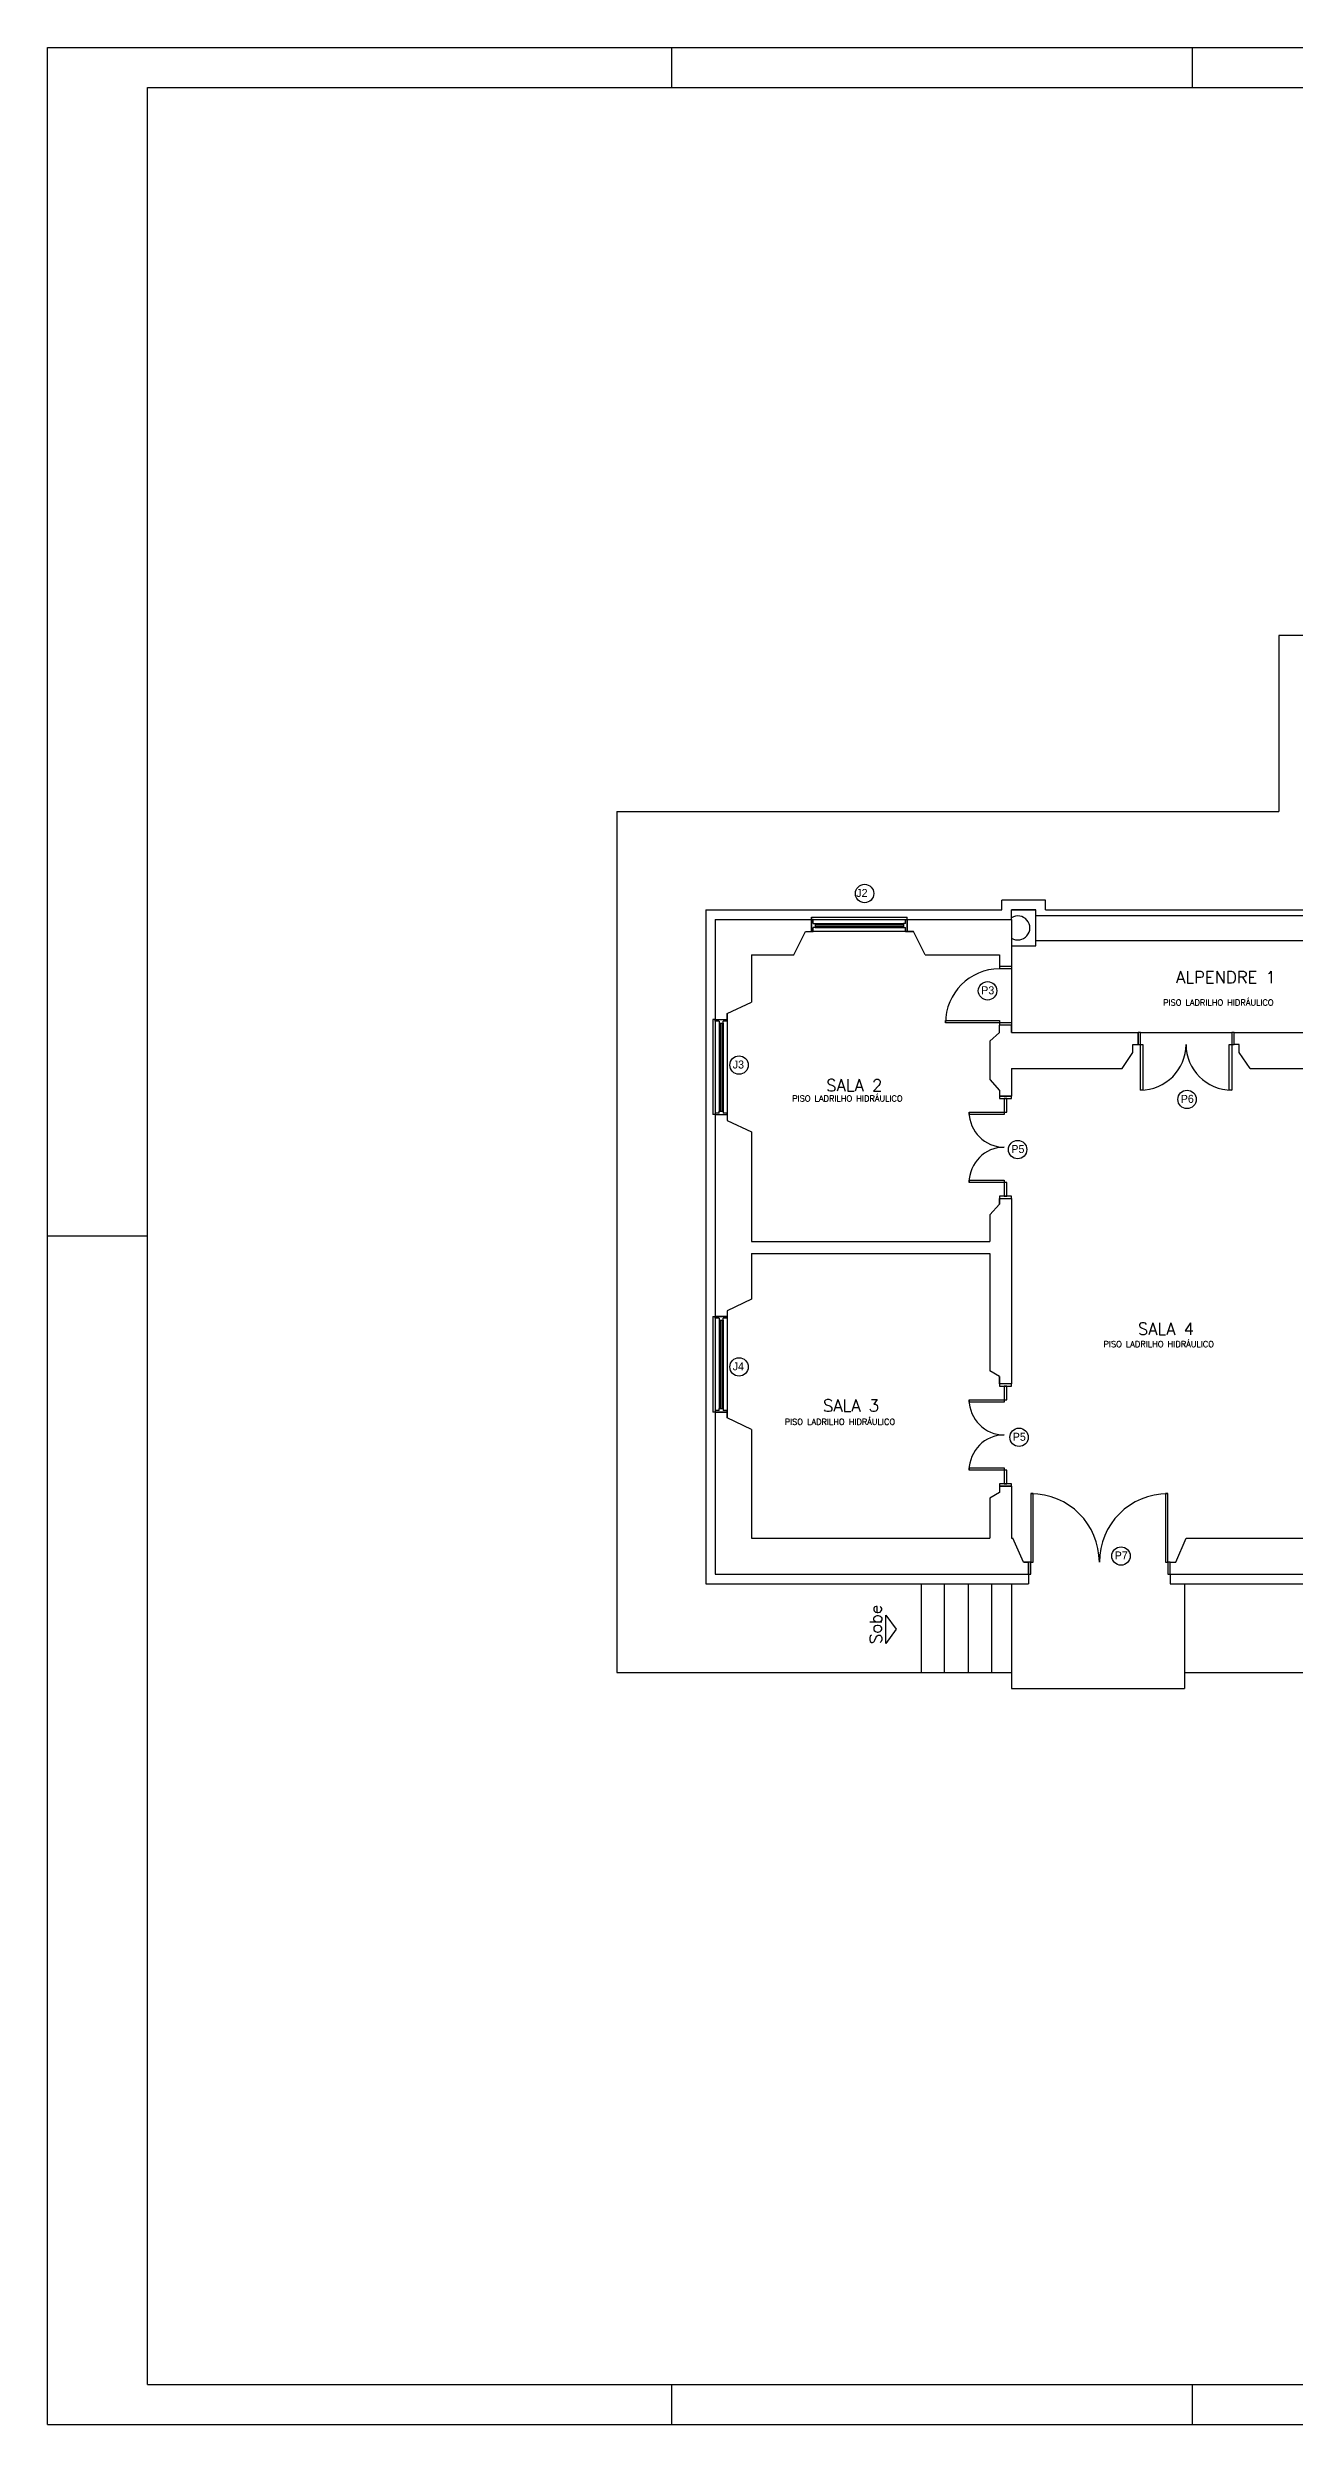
# Model space of a CAD drawing. Extents: x -1098 to 3016, y -832 to 644.
# Drawn here: x 422 to 734, y -799 to -205 of the extents above; entities that cross this region are included whole.
import ezdxf

# ---------------------------------------------------------------- set-up
doc = ezdxf.new("R2010")
doc.units = 0
doc.header["$MEASUREMENT"] = 0
doc.layers.get('0').update_dxf_attribs({"linetype": 'CONTINUOUS'})
for name, color, linetype in [('COTAS_INTERNAS', 1, 'CONTINUOUS'), ('ESQUADRIAS', 2, 'CONTINUOUS'), ('MARGEXT', 2, 'CONTINUOUS'), ('MARGINT', 6, 'CONTINUOUS'), ('PAREDES', 7, 'CONTINUOUS'), ('TEXT2', 6, 'CONTINUOUS'), ('TEXTO', 3, 'CONTINUOUS'), ('VARANDA', 1, 'CONTINUOUS')]:
    doc.layers.add(name, color=color, linetype=linetype)
doc.styles.add('ROMANS', font='romans')

msp = doc.modelspace()

# ---------------------------------------------------------------- linework, layer by layer
at = {"color": 1}
for points in [[(662.825, -432.435), (662.825, -450.635)], [(695.025, -450.635), (717.825, -450.635)]]:
    msp.add_lwpolyline(points, dxfattribs=at)
at = {"layer": 'COTAS_INTERNAS'}
msp.add_arc((659.825, -448.244), 13.5, 90, 180, dxfattribs=at)
at = {"layer": 'ESQUADRIAS'}
for points in [[(612.875, -421.815), (636.775, -421.815)], [(612.875, -422.415), (612.875, -421.815)], [(612.875, -422.415), (612.875, -425.415), (613.275, -425.415), (613.275, -424.415)], [(613.275, -423.415), (613.275, -422.415), (612.875, -422.415)], [(613.275, -422.415), (636.375, -422.415)], [(613.275, -423.415), (613.775, -423.415), (613.775, -424.415), (613.275, -424.415)], [(636.375, -425.415), (613.275, -425.415)], [(613.775, -423.415), (635.875, -423.415)], [(613.775, -423.715), (635.875, -423.715)], [(613.775, -424.115), (635.875, -424.115)], [(613.775, -424.415), (635.875, -424.415)], [(636.375, -423.415), (635.875, -423.415), (635.875, -424.415), (636.375, -424.415)], [(636.375, -423.415), (636.375, -422.415), (636.775, -422.415)], [(636.775, -422.415), (636.775, -425.415), (636.375, -425.415), (636.375, -424.415)], [(636.775, -422.415), (636.775, -421.815)], [(659.825, -434.144), (659.825, -434.744)], [(662.825, -434.744), (659.825, -434.744)], [(662.825, -434.144), (662.825, -434.744)], [(588.225, -447.375), (588.225, -471.175)], [(588.825, -447.375), (588.225, -447.375)], [(588.825, -447.375), (591.825, -447.375), (591.825, -447.775), (590.825, -447.775)], [(589.825, -447.775), (588.825, -447.775), (588.825, -447.375)], [(588.825, -447.775), (588.825, -470.775)], [(589.825, -447.775), (589.825, -448.275), (590.825, -448.275), (590.825, -447.775)], [(589.825, -448.275), (589.825, -470.275)], [(590.125, -448.275), (590.125, -470.275)], [(590.525, -448.275), (590.525, -470.275)], [(590.825, -448.275), (590.825, -470.275)], [(591.825, -447.775), (591.825, -470.775)], [(659.825, -448.244), (659.825, -448.844)], [(662.825, -448.244), (659.825, -448.244)], [(662.825, -448.244), (662.825, -448.844)], [(588.825, -471.175), (588.225, -471.175)], [(588.825, -471.175), (591.825, -471.175), (591.825, -470.775), (590.825, -470.775)], [(589.825, -470.775), (588.825, -470.775), (588.825, -471.175)], [(589.825, -470.775), (589.825, -470.275), (590.825, -470.275), (590.825, -470.775)], [(588.225, -521.625), (588.225, -545.525)], [(588.225, -521.625), (588.825, -521.625)], [(588.825, -521.625), (591.825, -521.625), (591.825, -522.025), (590.825, -522.025)], [(589.825, -522.025), (588.825, -522.025), (588.825, -521.625)], [(588.825, -522.025), (588.825, -545.125)], [(589.825, -522.025), (589.825, -522.525), (590.825, -522.525), (590.825, -522.025)], [(589.825, -522.525), (589.825, -544.625)], [(590.125, -522.525), (590.125, -544.625)], [(590.525, -522.525), (590.525, -544.625)], [(590.825, -522.525), (590.825, -544.625)], [(591.825, -522.025), (591.825, -545.125)], [(588.825, -545.525), (588.225, -545.525)], [(589.825, -545.125), (588.825, -545.125), (588.825, -545.525)], [(588.825, -545.525), (591.825, -545.525), (591.825, -545.125), (590.825, -545.125)], [(589.825, -545.125), (589.825, -544.625), (590.825, -544.625), (590.825, -545.125)]]:
    msp.add_lwpolyline(points, dxfattribs=at)
for points in [[(659.825, -448.244), (646.325, -448.244), (646.325, -447.644), (659.825, -447.644)], [(694.425, -453.635), (695.025, -453.635), (695.025, -450.635), (694.425, -450.635)], [(717.825, -453.635), (718.425, -453.635), (718.425, -450.635), (717.825, -450.635)], [(695.025, -453.635), (695.625, -453.635), (695.625, -465.035), (695.025, -465.035)], [(717.225, -453.635), (717.825, -453.635), (717.825, -465.035), (717.225, -465.035)], [(659.825, -467.115), (662.825, -467.115), (662.825, -466.515), (659.825, -466.515)], [(661.025, -470.515), (661.625, -470.515), (661.625, -467.115), (661.025, -467.115)], [(661.025, -471.115), (652.225, -471.115), (652.225, -470.515), (661.025, -470.515)], [(661.025, -488.115), (652.225, -488.115), (652.225, -487.515), (661.025, -487.515)], [(659.825, -492.115), (662.825, -492.115), (662.825, -491.515), (659.825, -491.515)], [(661.025, -491.515), (661.625, -491.515), (661.625, -488.115), (661.025, -488.115)], [(659.825, -539.015), (662.825, -539.015), (662.825, -538.415), (659.825, -538.415)], [(661.025, -542.415), (661.625, -542.415), (661.625, -539.015), (661.025, -539.015)], [(661.025, -543.015), (652.225, -543.015), (652.225, -542.415), (661.025, -542.415)], [(661.025, -560.015), (652.225, -560.015), (652.225, -559.415), (661.025, -559.415)], [(659.825, -564.015), (662.825, -564.015), (662.825, -563.415), (659.825, -563.415)], [(661.025, -563.415), (661.625, -563.415), (661.625, -560.015), (661.025, -560.015)], [(667.641, -583.015), (668.241, -583.015), (668.241, -565.891), (667.641, -565.891)], [(701.288, -583.015), (701.888, -583.015), (701.888, -565.891), (701.288, -565.891)], [(667.041, -586.015), (667.641, -586.015), (667.641, -583.015), (667.041, -583.015)], [(701.888, -586.015), (702.488, -586.015), (702.488, -583.015), (701.888, -583.015)]]:
    msp.add_lwpolyline(points, close=True, dxfattribs=at)
at = {"layer": 'ESQUADRIAS', "color": 1}
for centre, radius, start, end in [((695.025, -453.635), 11.4, 270, 0), ((717.825, -453.635), 11.4, 180, 270), ((661.025, -470.515), 8.8, 180, 270), ((661.025, -488.115), 8.8, 90, 180), ((661.025, -542.415), 8.8, 180, 270), ((661.025, -560.015), 8.8, 90, 180), ((667.641, -583.015), 17.123, 0, 90), ((701.888, -583.015), 17.123, 90, 180)]:
    msp.add_arc(centre, radius, start, end, dxfattribs=at)
at = {"layer": 'MARGEXT'}
for p, q in [((422, -204.5), (1263, -204.5)), ((422, -798.5), (422, -204.5)), ((578, -214.5), (578, -204.5)), ((708, -214.5), (708, -204.5)), ((422, -501.5), (447, -501.5)), ((578, -798.5), (578, -788.5)), ((708, -798.5), (708, -788.5)), ((422, -798.5), (1263, -798.5))]:
    msp.add_line(p, q, dxfattribs=at)
at = {"layer": 'MARGINT'}
for p, q in [((447, -214.5), (1253, -214.5)), ((447, -788.5), (447, -214.5)), ((447, -788.5), (1253, -788.5))]:
    msp.add_line(p, q, dxfattribs=at)
at = {"layer": 'PAREDES'}
for points in [[(588.825, -422.415), (588.825, -586.015)], [(588.825, -422.415), (612.875, -422.415)], [(608.425, -431.275), (611.325, -425.415), (612.875, -425.415), (612.875, -422.415)], [(611.325, -425.415), (612.875, -425.415)], [(636.375, -425.415), (638.325, -425.415)], [(636.775, -422.415), (662.825, -422.415)], [(641.225, -431.275), (638.325, -425.415), (636.775, -425.415), (636.775, -422.415)], [(662.825, -422.415), (662.825, -432.435)], [(597.825, -431.275), (597.825, -443.075)], [(597.825, -431.275), (608.425, -431.275)], [(641.225, -431.275), (659.825, -431.275)], [(659.825, -431.275), (659.825, -434.144)], [(662.825, -432.435), (662.825, -434.144)], [(662.825, -434.144), (659.825, -434.144)], [(588.825, -447.375), (591.825, -447.375), (591.825, -445.875), (597.825, -443.075)], [(591.825, -445.875), (591.825, -472.675)], [(659.825, -450.635), (657.425, -452.815)], [(662.825, -448.844), (659.825, -448.844)], [(659.825, -450.635), (659.825, -448.844)], [(662.825, -450.635), (662.825, -448.844)], [(662.825, -450.635), (694.425, -450.635)], [(690.425, -459.635), (693.125, -455.635), (693.125, -453.635), (694.425, -453.635), (694.425, -450.635)], [(718.425, -450.635), (782.025, -450.635)], [(722.425, -459.635), (719.725, -455.635), (719.725, -453.635), (718.425, -453.635), (718.425, -450.635)], [(657.425, -452.815), (657.425, -462.415)], [(657.425, -462.415), (659.825, -465.115), (659.825, -466.515), (662.825, -466.515)], [(662.825, -459.635), (690.425, -459.635)], [(662.825, -459.635), (662.825, -466.515)], [(722.425, -459.635), (746.825, -459.635)], [(659.825, -465.115), (659.825, -466.515)], [(588.825, -471.175), (591.825, -471.175), (591.825, -472.675), (597.825, -475.475)], [(597.825, -475.475), (597.825, -502.875)], [(657.425, -496.215), (659.825, -493.515), (659.825, -492.115), (662.825, -492.115)], [(659.825, -492.115), (659.825, -493.515)], [(662.825, -492.115), (662.825, -538.415)], [(657.425, -496.215), (657.425, -502.875)], [(597.825, -502.875), (614.625, -502.875)], [(614.625, -502.875), (657.425, -502.875)], [(597.825, -505.875), (614.625, -505.875)], [(597.825, -505.875), (597.825, -517.275)], [(614.625, -505.875), (657.425, -505.875)], [(657.425, -505.875), (657.425, -535.215)], [(597.825, -517.275), (591.825, -520.175), (591.825, -521.625), (588.825, -521.625)], [(591.825, -520.175), (591.825, -546.975)], [(662.825, -538.415), (659.825, -538.415), (659.825, -536.615), (657.425, -535.215)], [(659.825, -536.615), (659.825, -538.415)], [(597.825, -549.875), (591.825, -546.975), (591.825, -545.525), (588.825, -545.525)], [(597.825, -549.875), (597.825, -577.015)], [(662.825, -564.015), (659.825, -564.015), (659.825, -565.615), (657.425, -567.015)], [(662.825, -564.015), (662.825, -577.015)], [(657.425, -567.015), (657.425, -577.015)], [(597.825, -577.015), (657.425, -577.015)], [(662.825, -577.015), (663.178, -577.015)], [(667.041, -586.015), (667.041, -583.015), (665.841, -583.015), (663.178, -577.015)], [(702.488, -586.015), (702.488, -583.015), (703.888, -583.015), (706.488, -577.015)], [(706.488, -577.015), (746.825, -577.015)], [(588.825, -586.015), (667.041, -586.015)], [(665.841, -583.015), (667.041, -583.015)], [(702.488, -583.015), (703.888, -583.015)], [(702.488, -586.015), (805.488, -586.015)]]:
    msp.add_lwpolyline(points, dxfattribs=at)
at = {"layer": 'TEXTO'}
msp.add_lwpolyline([(633.992, -599.792), (631.443, -603.367), (631.443, -596.216)], close=True, dxfattribs=at)
at = {"layer": 'TEXTO', "color": 1}
for centre in [(626.107, -415.909), (656.83, -440.231), (594.756, -458.78), (706.684, -467.37), (664.356, -479.899), (594.749, -534.204), (664.703, -551.806), (690.177, -581.473)]:
    msp.add_circle(centre, 2.298, dxfattribs=at)
at = {"layer": 'VARANDA', "color": 2}
for points in [[(936.025, -351.435), (729.625, -351.435)], [(729.625, -351.435), (729.625, -395.415)], [(564.225, -395.415), (564.225, -610.615)], [(564.225, -395.415), (729.625, -395.415)], [(570.425, -610.615), (662.825, -610.615)], [(706.025, -610.615), (1030.525, -610.615)]]:
    msp.add_lwpolyline(points, dxfattribs=at)
at = {"layer": 'VARANDA', "color": 3}
for points in [[(586.425, -420.015), (586.425, -588.415)], [(586.425, -420.015), (660.425, -420.015)], [(671.306, -420.015), (671.306, -417.615), (660.425, -417.615)], [(660.425, -420.015), (660.425, -417.615)], [(662.825, -429.015), (668.906, -429.015), (668.906, -420.015), (662.825, -420.015)], [(662.825, -422.415), (662.825, -420.015)], [(662.825, -420.015), (668.906, -420.015)], [(668.906, -421.415), (754.225, -421.415)], [(671.306, -420.015), (751.825, -420.015)], [(668.906, -427.615), (754.225, -427.615)], [(667.041, -586.015), (667.041, -588.415)], [(702.488, -586.015), (702.488, -588.415)], [(586.425, -588.415), (667.041, -588.415)], [(640.225, -588.415), (640.225, -610.615)], [(646.025, -588.415), (646.025, -610.615)], [(652.025, -588.415), (652.025, -610.615)], [(657.825, -588.415), (657.825, -610.615)], [(662.825, -588.415), (662.825, -614.615)], [(702.488, -588.415), (1008.325, -588.415)], [(706.025, -588.415), (706.025, -614.615)], [(564.225, -610.615), (570.425, -610.615)], [(662.825, -614.615), (706.025, -614.615)], [(662.825, -614.615), (662.825, -614.615)]]:
    msp.add_lwpolyline(points, dxfattribs=at)
msp.add_arc((664.406, -424.515), 3, 238.195647, 121.804353, dxfattribs=at)

# ---------------------------------------------------------------- texts
at = {"layer": 'TEXT2', "color": 3, "style": 'ROMANS'}
for s, height, p in [('ALPENDRE 1', 3, (703.919, -438.347)), ('PISO LADRILHO HIDRÁULICO', 1.5, (700.705, -443.914)), ('SALA 2', 3, (616.534, -465.34)), ('PISO LADRILHO HIDRÁULICO', 1.5, (608.033, -467.886)), ('PISO LADRILHO HIDRÁULICO', 1.5, (685.81, -529.272)), ('SALA 4', 3, (694.387, -526.181)), ('SALA 3', 3, (615.722, -545.384)), ('PISO LADRILHO HIDRÁULICO', 1.5, (606.151, -548.69))]:
    msp.add_text(s, height=height, dxfattribs=at).set_placement(p)
msp.add_text('Sobe', height=3, rotation=90, dxfattribs=at).set_placement((630.402, -603.437))
at = {"layer": 'TEXTO', "color": 2}
for s, p in [('J2', (624.031, -416.772)), ('P3', (655.248, -441.094)), ('J3', (593.174, -459.644)), ('P6', (705.102, -468.233)), ('P5', (662.774, -480.762)), ('J4', (593.167, -535.068)), ('P5', (663.121, -552.669)), ('P7', (688.595, -582.336))]:
    msp.add_text(s, height=2, dxfattribs=at).set_placement(p)

doc.saveas('drawing.dxf')
